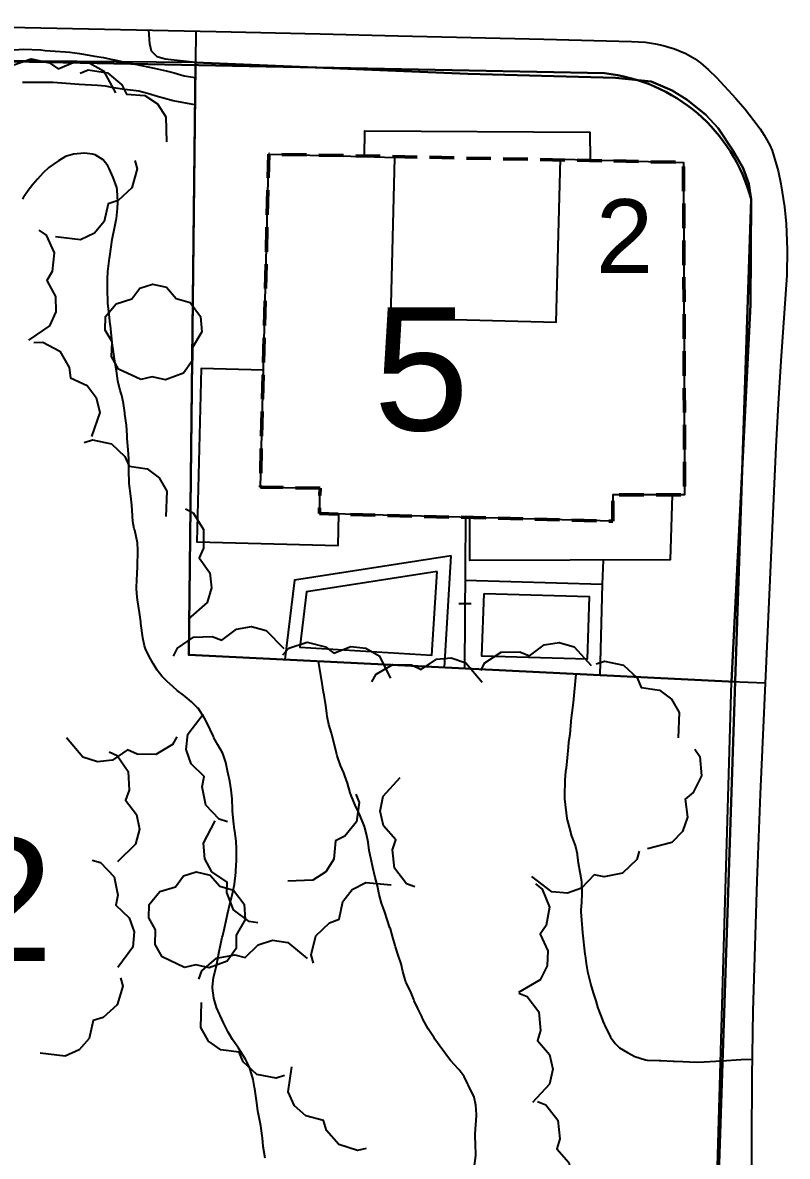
# Model space of a CAD drawing. Extents: x 483350 to 484165, y 4631134 to 4631561.
# Drawn here: x 483971.46 to 484002.54, y 4631334.36 to 4631380.44 of the extents above; entities that cross this region are included whole.
import ezdxf

# ---------------------------------------------------------------- set-up
doc = ezdxf.new("R2010")
doc.units = 0
doc.header["$MEASUREMENT"] = 0
doc.linetypes.add('DASHEDX2', pattern=[1.5, 1, -0.5])
doc.layers.add('1000_corbes', color=35, linetype='Continuous', plot=False)
doc.layers.add('1000_corbes mestres', color=37, linetype='Continuous', plot=False)
doc.layers.add("_LINIA CANVI D'ALÇADA", color=96, linetype='DASHEDX2', lineweight=50)
doc.layers.add('_POUM POLIGON', color=5, linetype='Continuous', lineweight=30)
for name, color, linetype in [('_TEXT ALÇADA', 10, 'Continuous'), ('_txt claus 1000', 255, 'Continuous'), ('edificació', 252, 'Continuous'), ('illes', 252, 'Continuous'), ('parcel.les', 252, 'Continuous'), ('voreres', 252, 'Continuous')]:
    doc.layers.add(name, color=color, linetype=linetype)
doc.layers.add('vegetació_ boscos', color=7, linetype='Continuous', true_color=0x8bb078)
doc.layers.add('vegetació_arbres', color=7, linetype='Continuous', true_color=0x8bb078)
doc.styles.add('1000SW25', font='arial.ttf', dxfattribs={"height": 2.5})
doc.styles.add('1000SW50', font='swissl.ttf', dxfattribs={"height": 5})

msp = doc.modelspace()

# ---------------------------------------------------------------- linework, layer by layer
at = {"layer": '1000_corbes', "flags": 128}
for points in [[(483970.571, 4631379.303), (483971.477, 4631379.359), (483972.203, 4631379.337), (483972.377, 4631379.315), (483972.784, 4631379.28), (483973.206, 4631379.253), (483973.382, 4631379.239), (483973.773, 4631379.189), (483974.163, 4631379.123), (483974.38, 4631379.086), (483974.74, 4631379.023), (483975.04, 4631378.963), (483975.19, 4631378.933), (483975.491, 4631378.864), (483975.84, 4631378.8), (483976.039, 4631378.761), (483976.543, 4631378.651), (483976.804, 4631378.586), (483977.294, 4631378.478), (483977.617, 4631378.4), (483978.024, 4631378.281), (483978.477, 4631378.213)], [(483970.571, 4631379.303), (483971.477, 4631379.359), (483972.203, 4631379.337), (483972.377, 4631379.315), (483972.784, 4631379.28), (483973.206, 4631379.253), (483973.382, 4631379.239), (483973.773, 4631379.189), (483974.163, 4631379.123), (483974.38, 4631379.086), (483974.74, 4631379.023), (483975.04, 4631378.963), (483975.19, 4631378.933), (483975.491, 4631378.864), (483975.84, 4631378.8), (483976.039, 4631378.761), (483976.543, 4631378.651), (483976.804, 4631378.586), (483977.294, 4631378.478), (483977.617, 4631378.4), (483978.024, 4631378.281), (483978.477, 4631378.213)], [(483978.464, 4631377.108), (483977.576, 4631377.262), (483977.188, 4631377.369), (483976.976, 4631377.428), (483976.528, 4631377.559), (483976.185, 4631377.653), (483975.971, 4631377.682), (483975.596, 4631377.726), (483975.148, 4631377.798), (483974.827, 4631377.855), (483974.506, 4631377.892), (483973.759, 4631377.93), (483972.697, 4631378.006), (483972.623, 4631378.01), (483971.604, 4631378.005), (483971.451, 4631378.015)], [(483978.464, 4631377.108), (483977.576, 4631377.262), (483977.188, 4631377.369), (483976.976, 4631377.428), (483976.528, 4631377.559), (483976.185, 4631377.653), (483975.971, 4631377.682), (483975.596, 4631377.726), (483975.148, 4631377.798), (483974.827, 4631377.855), (483974.506, 4631377.892), (483973.759, 4631377.93), (483972.697, 4631378.006), (483972.623, 4631378.01), (483971.604, 4631378.005), (483971.451, 4631378.015)], [(483975.029, 4631368.12), (483975.023, 4631368.182), (483974.982, 4631368.585), (483974.924, 4631369.04), (483974.922, 4631369.107), (483974.914, 4631369.574), (483974.913, 4631369.957), (483974.914, 4631370.018), (483974.923, 4631370.333), (483974.988, 4631370.866), (483974.999, 4631370.932), (483975.043, 4631371.234), (483975.101, 4631371.631), (483975.114, 4631371.69), (483975.197, 4631372.091), (483975.263, 4631372.427), (483975.27, 4631372.483), (483975.313, 4631372.889), (483975.331, 4631373.142), (483975.304, 4631373.653), (483975.285, 4631373.748), (483975.138, 4631374.144), (483974.976, 4631374.508), (483974.918, 4631374.617), (483974.738, 4631374.862), (483974.404, 4631375.063), (483974.304, 4631375.094), (483973.979, 4631375.131), (483973.529, 4631375.092), (483973.203, 4631374.996), (483972.917, 4631374.831), (483972.873, 4631374.803), (483972.522, 4631374.554), (483972.296, 4631374.335), (483972.071, 4631374.08), (483971.876, 4631373.857), (483971.683, 4631373.616), (483971.478, 4631373.316), (483971.448, 4631373.271)], [(483975.029, 4631368.12), (483975.023, 4631368.182), (483974.982, 4631368.585), (483974.924, 4631369.04), (483974.922, 4631369.107), (483974.914, 4631369.574), (483974.913, 4631369.957), (483974.914, 4631370.018), (483974.923, 4631370.333), (483974.988, 4631370.866), (483974.999, 4631370.932), (483975.043, 4631371.234), (483975.101, 4631371.631), (483975.114, 4631371.69), (483975.197, 4631372.091), (483975.263, 4631372.427), (483975.27, 4631372.483), (483975.313, 4631372.889), (483975.331, 4631373.142), (483975.304, 4631373.653), (483975.285, 4631373.748), (483975.138, 4631374.144), (483974.976, 4631374.508), (483974.918, 4631374.617), (483974.738, 4631374.862), (483974.404, 4631375.063), (483974.304, 4631375.094), (483973.979, 4631375.131), (483973.529, 4631375.092), (483973.203, 4631374.996), (483972.917, 4631374.831), (483972.873, 4631374.803), (483972.522, 4631374.554), (483972.296, 4631374.335), (483972.071, 4631374.08), (483971.876, 4631373.857), (483971.683, 4631373.616), (483971.478, 4631373.316), (483971.448, 4631373.271)], [(483979.792, 4631339.456), (483979.622, 4631339.789), (483979.485, 4631340.082), (483979.464, 4631340.131), (483979.339, 4631340.41), (483979.235, 4631340.789), (483979.173, 4631341.189), (483979.172, 4631341.25), (483979.221, 4631341.628), (483979.332, 4631342.098), (483979.376, 4631342.314), (483979.429, 4631342.612), (483979.572, 4631343.261), (483979.591, 4631343.33), (483979.66, 4631343.639), (483979.767, 4631344.138), (483979.782, 4631344.202), (483979.885, 4631344.612), (483979.991, 4631345.023), (483980.006, 4631345.09), (483980.072, 4631345.418), (483980.126, 4631345.897), (483980.131, 4631345.965), (483980.15, 4631346.384), (483980.148, 4631346.8), (483980.149, 4631346.861), (483980.133, 4631347.175), (483980.081, 4631347.577), (483980.072, 4631347.633), (483980.025, 4631347.982), (483979.989, 4631348.402), (483979.987, 4631348.463), (483979.972, 4631348.897), (483979.937, 4631349.253), (483979.876, 4631349.61), (483979.814, 4631349.908), (483979.792, 4631350.03), (483979.716, 4631350.365), (483979.603, 4631350.696), (483979.577, 4631350.754), (483979.39, 4631351.081), (483979.236, 4631351.373), (483979.211, 4631351.423), (483979.084, 4631351.707), (483978.937, 4631352.016), (483978.857, 4631352.175), (483978.588, 4631352.576), (483978.559, 4631352.607), (483978.32, 4631352.828), (483978.066, 4631353.045), (483977.991, 4631353.102), (483977.74, 4631353.301), (483977.57, 4631353.454), (483977.334, 4631353.667), (483977.115, 4631353.883), (483976.927, 4631354.12), (483976.763, 4631354.386), (483976.597, 4631354.683), (483976.459, 4631354.993), (483976.417, 4631355.114), (483976.345, 4631355.432), (483976.268, 4631356.021), (483976.261, 4631356.092), (483976.215, 4631356.465), (483976.128, 4631356.975), (483976.11, 4631357.105), (483976.083, 4631357.409), (483976.104, 4631357.848), (483976.115, 4631357.98), (483976.13, 4631358.397), (483976.139, 4631358.915), (483976.139, 4631358.993), (483976.13, 4631359.297), (483976.018, 4631359.809), (483975.999, 4631359.866), (483975.938, 4631360.166), (483975.913, 4631360.625), (483975.901, 4631360.835), (483975.853, 4631361.201), (483975.788, 4631361.706), (483975.785, 4631361.774), (483975.781, 4631362.203), (483975.775, 4631362.564), (483975.774, 4631362.709), (483975.755, 4631363.071), (483975.711, 4631363.533), (483975.707, 4631363.666), (483975.68, 4631364.075), (483975.614, 4631364.522), (483975.609, 4631364.586), (483975.562, 4631364.967), (483975.489, 4631365.286), (483975.43, 4631365.487), (483975.324, 4631365.886), (483975.268, 4631366.287), (483975.26, 4631366.353), (483975.211, 4631366.688), (483975.135, 4631367.155), (483975.116, 4631367.299), (483975.075, 4631367.72), (483975.029, 4631368.12)], [(483979.792, 4631339.456), (483979.622, 4631339.789), (483979.485, 4631340.082), (483979.464, 4631340.131), (483979.339, 4631340.41), (483979.235, 4631340.789), (483979.173, 4631341.189), (483979.172, 4631341.25), (483979.221, 4631341.628), (483979.332, 4631342.098), (483979.376, 4631342.314), (483979.429, 4631342.612), (483979.572, 4631343.261), (483979.591, 4631343.33), (483979.66, 4631343.639), (483979.767, 4631344.138), (483979.782, 4631344.202), (483979.885, 4631344.612), (483979.991, 4631345.023), (483980.006, 4631345.09), (483980.072, 4631345.418), (483980.126, 4631345.897), (483980.131, 4631345.965), (483980.15, 4631346.384), (483980.148, 4631346.8), (483980.149, 4631346.861), (483980.133, 4631347.175), (483980.081, 4631347.577), (483980.072, 4631347.633), (483980.025, 4631347.982), (483979.989, 4631348.402), (483979.987, 4631348.463), (483979.972, 4631348.897), (483979.937, 4631349.253), (483979.876, 4631349.61), (483979.814, 4631349.908), (483979.792, 4631350.03), (483979.716, 4631350.365), (483979.603, 4631350.696), (483979.577, 4631350.754), (483979.39, 4631351.081), (483979.236, 4631351.373), (483979.211, 4631351.423), (483979.084, 4631351.707), (483978.937, 4631352.016), (483978.857, 4631352.175), (483978.588, 4631352.576), (483978.559, 4631352.607), (483978.32, 4631352.828), (483978.066, 4631353.045), (483977.991, 4631353.102), (483977.74, 4631353.301), (483977.57, 4631353.454), (483977.334, 4631353.667), (483977.115, 4631353.883), (483976.927, 4631354.12), (483976.763, 4631354.386), (483976.597, 4631354.683), (483976.459, 4631354.993), (483976.417, 4631355.114), (483976.345, 4631355.432), (483976.268, 4631356.021), (483976.261, 4631356.092), (483976.215, 4631356.465), (483976.128, 4631356.975), (483976.11, 4631357.105), (483976.083, 4631357.409), (483976.104, 4631357.848), (483976.115, 4631357.98), (483976.13, 4631358.397), (483976.139, 4631358.915), (483976.139, 4631358.993), (483976.13, 4631359.297), (483976.018, 4631359.809), (483975.999, 4631359.866), (483975.938, 4631360.166), (483975.913, 4631360.625), (483975.901, 4631360.835), (483975.853, 4631361.201), (483975.788, 4631361.706), (483975.785, 4631361.774), (483975.781, 4631362.203), (483975.775, 4631362.564), (483975.774, 4631362.709), (483975.755, 4631363.071), (483975.711, 4631363.533), (483975.707, 4631363.666), (483975.68, 4631364.075), (483975.614, 4631364.522), (483975.609, 4631364.586), (483975.562, 4631364.967), (483975.489, 4631365.286), (483975.43, 4631365.487), (483975.324, 4631365.886), (483975.268, 4631366.287), (483975.26, 4631366.353), (483975.211, 4631366.688), (483975.135, 4631367.155), (483975.116, 4631367.299), (483975.075, 4631367.72), (483975.029, 4631368.12)], [(483986.162, 4631344.327), (483986.046, 4631344.652), (483985.954, 4631344.996), (483985.878, 4631345.35), (483985.782, 4631345.692), (483985.689, 4631346.106), (483985.627, 4631346.429), (483985.614, 4631346.481), (483985.546, 4631346.796), (483985.501, 4631347.132), (483985.429, 4631347.458), (483985.355, 4631347.764), (483985.147, 4631348.266), (483985.124, 4631348.319), (483984.977, 4631348.627), (483984.812, 4631349.033), (483984.777, 4631349.14), (483984.657, 4631349.533), (483984.556, 4631349.821), (483984.507, 4631349.943), (483984.379, 4631350.244), (483984.24, 4631350.636), (483984.21, 4631350.749), (483984.139, 4631351.092), (483984.024, 4631351.503), (483984.007, 4631351.561), (483983.909, 4631351.919), (483983.84, 4631352.236), (483983.819, 4631352.368), (483983.775, 4631352.685), (483983.711, 4631353.106), (483983.691, 4631353.224), (483983.628, 4631353.573), (483983.477, 4631354.482)], [(483986.162, 4631344.327), (483986.046, 4631344.652), (483985.954, 4631344.996), (483985.878, 4631345.35), (483985.782, 4631345.692), (483985.689, 4631346.106), (483985.627, 4631346.429), (483985.614, 4631346.481), (483985.546, 4631346.796), (483985.501, 4631347.132), (483985.429, 4631347.458), (483985.355, 4631347.764), (483985.147, 4631348.266), (483985.124, 4631348.319), (483984.977, 4631348.627), (483984.812, 4631349.033), (483984.777, 4631349.14), (483984.657, 4631349.533), (483984.556, 4631349.821), (483984.507, 4631349.943), (483984.379, 4631350.244), (483984.24, 4631350.636), (483984.21, 4631350.749), (483984.139, 4631351.092), (483984.024, 4631351.503), (483984.007, 4631351.561), (483983.909, 4631351.919), (483983.84, 4631352.236), (483983.819, 4631352.368), (483983.775, 4631352.685), (483983.711, 4631353.106), (483983.691, 4631353.224), (483983.628, 4631353.573), (483983.477, 4631354.482)], [(483993.947, 4631353.964), (483993.831, 4631352.802), (483993.776, 4631352.391), (483993.751, 4631352.19), (483993.73, 4631351.868), (483993.693, 4631351.507), (483993.648, 4631351.188), (483993.627, 4631350.991), (483993.593, 4631350.562), (483993.546, 4631350.133), (483993.524, 4631350.007), (483993.495, 4631349.649), (483993.48, 4631349.002), (483993.483, 4631348.889), (483993.572, 4631348.085), (483993.585, 4631348.034), (483993.67, 4631347.739), (483993.769, 4631347.378), (483993.806, 4631347.278), (483993.932, 4631346.949), (483993.992, 4631346.65), (483993.999, 4631346.598), (483994.042, 4631346.285), (483994.107, 4631345.906), (483994.12, 4631345.845), (483994.172, 4631345.527), (483994.186, 4631345.025), (483994.166, 4631344.677), (483994.148, 4631344.361), (483994.147, 4631344.315), (483994.211, 4631343.447), (483994.307, 4631342.571), (483994.317, 4631342.516), (483994.365, 4631342.202), (483994.415, 4631341.874), (483994.453, 4631341.714), (483994.568, 4631341.282), (483994.658, 4631340.967), (483994.755, 4631340.674), (483994.837, 4631340.385), (483994.843, 4631340.359), (483995.006, 4631339.94), (483995.037, 4631339.855), (483995.162, 4631339.578), (483995.334, 4631339.24), (483995.356, 4631339.208), (483995.544, 4631338.944), (483995.713, 4631338.77), (483996.036, 4631338.585), (483996.333, 4631338.422), (483996.769, 4631338.277), (483996.843, 4631338.27), (483997.323, 4631338.254), (483997.402, 4631338.248), (483997.898, 4631338.232), (483997.944, 4631338.231), (483998.287, 4631338.218), (483998.558, 4631338.203), (483998.875, 4631338.181), (483999.153, 4631338.2), (483999.858, 4631338.241), (484000.659, 4631338.3), (484001.107, 4631338.305)], [(483993.947, 4631353.964), (483993.831, 4631352.802), (483993.776, 4631352.391), (483993.751, 4631352.19), (483993.73, 4631351.868), (483993.693, 4631351.507), (483993.648, 4631351.188), (483993.627, 4631350.991), (483993.593, 4631350.562), (483993.546, 4631350.133), (483993.524, 4631350.007), (483993.495, 4631349.649), (483993.48, 4631349.002), (483993.483, 4631348.889), (483993.572, 4631348.085), (483993.585, 4631348.034), (483993.67, 4631347.739), (483993.769, 4631347.378), (483993.806, 4631347.278), (483993.932, 4631346.949), (483993.992, 4631346.65), (483993.999, 4631346.598), (483994.042, 4631346.285), (483994.107, 4631345.906), (483994.12, 4631345.845), (483994.172, 4631345.527), (483994.186, 4631345.025), (483994.166, 4631344.677), (483994.148, 4631344.361), (483994.147, 4631344.315), (483994.211, 4631343.447), (483994.307, 4631342.571), (483994.317, 4631342.516), (483994.365, 4631342.202), (483994.415, 4631341.874), (483994.453, 4631341.714), (483994.568, 4631341.282), (483994.658, 4631340.967), (483994.755, 4631340.674), (483994.837, 4631340.385), (483994.843, 4631340.359), (483995.006, 4631339.94), (483995.037, 4631339.855), (483995.162, 4631339.578), (483995.334, 4631339.24), (483995.356, 4631339.208), (483995.544, 4631338.944), (483995.713, 4631338.77), (483996.036, 4631338.585), (483996.333, 4631338.422), (483996.769, 4631338.277), (483996.843, 4631338.27), (483997.323, 4631338.254), (483997.402, 4631338.248), (483997.898, 4631338.232), (483997.944, 4631338.231), (483998.287, 4631338.218), (483998.558, 4631338.203), (483998.875, 4631338.181), (483999.153, 4631338.2), (483999.858, 4631338.241), (484000.659, 4631338.3), (484001.107, 4631338.305)], [(483989.811, 4631333.877), (483989.879, 4631334.398), (483989.881, 4631334.457), (483989.867, 4631334.806), (483989.845, 4631335.203), (483989.847, 4631335.271), (483989.874, 4631335.642), (483989.907, 4631335.998), (483989.908, 4631336.056), (483989.882, 4631336.44), (483989.815, 4631336.769), (483989.578, 4631337.236), (483989.54, 4631337.313), (483989.398, 4631337.6), (483989.197, 4631337.873), (483989.172, 4631337.905), (483988.867, 4631338.245), (483988.646, 4631338.519), (483988.615, 4631338.56), (483988.428, 4631338.821), (483988.213, 4631339.127), (483988.184, 4631339.169), (483987.943, 4631339.535), (483987.729, 4631339.937), (483987.681, 4631340.039), (483987.521, 4631340.366), (483987.375, 4631340.686), (483987.353, 4631340.739), (483987.217, 4631341.066), (483987.035, 4631341.444), (483987.017, 4631341.49), (483986.915, 4631341.878), (483986.84, 4631342.177), (483986.715, 4631342.541), (483986.618, 4631342.872), (483986.602, 4631342.93), (483986.51, 4631343.258), (483986.405, 4631343.602), (483986.389, 4631343.652), (483986.273, 4631343.987), (483986.182, 4631344.277), (483986.162, 4631344.327)], [(483989.811, 4631333.877), (483989.879, 4631334.398), (483989.881, 4631334.457), (483989.867, 4631334.806), (483989.845, 4631335.203), (483989.847, 4631335.271), (483989.874, 4631335.642), (483989.907, 4631335.998), (483989.908, 4631336.056), (483989.882, 4631336.44), (483989.815, 4631336.769), (483989.578, 4631337.236), (483989.54, 4631337.313), (483989.398, 4631337.6), (483989.197, 4631337.873), (483989.172, 4631337.905), (483988.867, 4631338.245), (483988.646, 4631338.519), (483988.615, 4631338.56), (483988.428, 4631338.821), (483988.213, 4631339.127), (483988.184, 4631339.169), (483987.943, 4631339.535), (483987.729, 4631339.937), (483987.681, 4631340.039), (483987.521, 4631340.366), (483987.375, 4631340.686), (483987.353, 4631340.739), (483987.217, 4631341.066), (483987.035, 4631341.444), (483987.017, 4631341.49), (483986.915, 4631341.878), (483986.84, 4631342.177), (483986.715, 4631342.541), (483986.618, 4631342.872), (483986.602, 4631342.93), (483986.51, 4631343.258), (483986.405, 4631343.602), (483986.389, 4631343.652), (483986.273, 4631343.987), (483986.182, 4631344.277), (483986.162, 4631344.327)], [(483981.311, 4631334.28), (483981.234, 4631334.759), (483981.204, 4631335.117), (483981.197, 4631335.187), (483981.146, 4631335.597), (483981.033, 4631336.135), (483981.024, 4631336.199), (483980.984, 4631336.529), (483980.892, 4631337.096), (483980.884, 4631337.159), (483980.833, 4631337.485), (483980.683, 4631337.981), (483980.658, 4631338.041), (483980.512, 4631338.312), (483980.236, 4631338.75), (483980.204, 4631338.792), (483979.985, 4631339.107), (483979.816, 4631339.41), (483979.792, 4631339.456)], [(483981.311, 4631334.28), (483981.234, 4631334.759), (483981.204, 4631335.117), (483981.197, 4631335.187), (483981.146, 4631335.597), (483981.033, 4631336.135), (483981.024, 4631336.199), (483980.984, 4631336.529), (483980.892, 4631337.096), (483980.884, 4631337.159), (483980.833, 4631337.485), (483980.683, 4631337.981), (483980.658, 4631338.041), (483980.512, 4631338.312), (483980.236, 4631338.75), (483980.204, 4631338.792), (483979.985, 4631339.107), (483979.816, 4631339.41), (483979.792, 4631339.456)]]:
    msp.add_lwpolyline(points, dxfattribs=at)
at = {"layer": '1000_corbes mestres', "flags": 128}
msp.add_lwpolyline([(483978.484, 4631378.82), (483977.25, 4631378.963), (483976.927, 4631379.05), (483976.7, 4631379.281), (483976.623, 4631379.579), (483976.588, 4631380.141)], dxfattribs=at)
msp.add_lwpolyline([(483978.484, 4631378.82), (483977.25, 4631378.963), (483976.927, 4631379.05), (483976.7, 4631379.281), (483976.623, 4631379.579), (483976.588, 4631380.141)], dxfattribs=at)
at = {"layer": "_LINIA CANVI D'ALÇADA", "flags": 128}
msp.add_lwpolyline([(483983.546, 4631361.516), (483981.12, 4631361.559), (483981.466, 4631375.099), (483998.319, 4631374.763), (483998.363, 4631361.25), (483995.444, 4631361.25), (483995.444, 4631360.173), (483983.52, 4631360.485), (483983.546, 4631361.516)], dxfattribs=at)
at = {"layer": '_POUM POLIGON'}
for p, q in [((483919.066, 4631379.881), (483995.105, 4631378.384)), ((484001.062, 4631373.274), (483999.177, 4631316.198))]:
    msp.add_line(p, q, dxfattribs=at)
at = {"layer": '_POUM POLIGON', "linetype": 'Continuous', "flags": 128}
msp.add_lwpolyline([(483978.483, 4631378.711), (483978.209, 4631354.742), (484000.414, 4631353.645)], dxfattribs=at)
at = {"layer": '_POUM POLIGON'}
msp.add_arc((483994.386, 4631371.518), 6.904, 14.7375, 84.0196, dxfattribs=at)
at = {"layer": 'edificació', "flags": 128}
for points in [[(483995.444, 4631360.173), (483983.52, 4631360.485), (483983.546, 4631361.497), (483981.12, 4631361.559), (483981.466, 4631375.099), (483985.352, 4631375.001), (483985.372, 4631376.051), (483994.516, 4631375.994), (483994.526, 4631374.86), (483998.319, 4631374.763), (483998.363, 4631361.25), (483995.444, 4631361.25), (483995.444, 4631360.173)], [(483995.444, 4631360.173), (483983.52, 4631360.485), (483983.546, 4631361.497), (483981.12, 4631361.559), (483981.466, 4631375.099), (483985.352, 4631375.001), (483985.372, 4631376.051), (483994.516, 4631375.994), (483994.526, 4631374.86), (483998.319, 4631374.763), (483998.363, 4631361.25), (483995.444, 4631361.25), (483995.444, 4631360.173)], [(483985.352, 4631375.001), (483986.577, 4631374.968), (483986.41, 4631368.438), (483993.148, 4631368.266), (483993.317, 4631374.891), (483994.526, 4631374.86)], [(483985.352, 4631375.001), (483986.577, 4631374.968), (483986.41, 4631368.438), (483993.148, 4631368.266), (483993.317, 4631374.891), (483994.526, 4631374.86)], [(483988.881, 4631358.774), (483982.506, 4631357.783), (483982.116, 4631354.549)], [(483988.881, 4631358.774), (483982.506, 4631357.783), (483982.116, 4631354.549)], [(483988.605, 4631354.228), (483988.881, 4631358.774)], [(483988.605, 4631354.228), (483988.881, 4631358.774)], [(483988.301, 4631358.132), (483983.002, 4631357.308), (483982.728, 4631355.059), (483988.087, 4631354.73), (483988.301, 4631358.132)], [(483988.301, 4631358.132), (483983.002, 4631357.308), (483982.728, 4631355.059), (483988.087, 4631354.73), (483988.301, 4631358.132)], [(483989.444, 4631357.774), (483995.014, 4631357.615), (483994.916, 4631353.916)], [(483989.444, 4631357.774), (483995.014, 4631357.615), (483994.916, 4631353.916)], [(483990.21, 4631357.234), (483994.482, 4631357.112), (483994.399, 4631354.57), (483990.127, 4631354.692), (483990.21, 4631357.234)], [(483990.21, 4631357.234), (483994.482, 4631357.112), (483994.399, 4631354.57), (483990.127, 4631354.692), (483990.21, 4631357.234)]]:
    msp.add_lwpolyline(points, dxfattribs=at)
at = {"layer": 'illes', "flags": 128}
msp.add_lwpolyline([(483999.585, 4631330.192), (484000.262, 4631353.652), (484001.046, 4631368.978), (484001.062, 4631373.274), (484000.974, 4631373.886), (484000.748, 4631374.53), (484000.333, 4631375.236), (483999.719, 4631376.149), (483999.222, 4631376.696), (483998.46, 4631377.301), (483997.863, 4631377.691), (483997.001, 4631378.048), (483995.559, 4631378.201), (483989.559, 4631378.357), (483978.484, 4631378.82), (483962.441, 4631378.957)], dxfattribs=at)
msp.add_lwpolyline([(483999.585, 4631330.192), (484000.262, 4631353.652), (484001.046, 4631368.978), (484001.062, 4631373.274), (484000.974, 4631373.886), (484000.748, 4631374.53), (484000.333, 4631375.236), (483999.719, 4631376.149), (483999.222, 4631376.696), (483998.46, 4631377.301), (483997.863, 4631377.691), (483997.001, 4631378.048), (483995.559, 4631378.201), (483989.559, 4631378.357), (483978.484, 4631378.82), (483962.441, 4631378.957)], dxfattribs=at)
at = {"layer": 'parcel.les', "flags": 128}
for points in [[(483978.209, 4631354.742), (483978.484, 4631378.82), (483989.559, 4631378.357), (483995.559, 4631378.201), (483997.001, 4631378.048), (483997.863, 4631377.691), (483998.46, 4631377.301), (483999.222, 4631376.696), (483999.719, 4631376.149), (484000.333, 4631375.236), (484000.748, 4631374.53), (484000.974, 4631373.886), (484001.062, 4631373.274), (484001.046, 4631368.978), (484000.262, 4631353.652), (483978.209, 4631354.742)], [(483978.209, 4631354.742), (483978.484, 4631378.82), (483989.559, 4631378.357), (483995.559, 4631378.201), (483997.001, 4631378.048), (483997.863, 4631377.691), (483998.46, 4631377.301), (483999.222, 4631376.696), (483999.719, 4631376.149), (484000.333, 4631375.236), (484000.748, 4631374.53), (484000.974, 4631373.886), (484001.062, 4631373.274), (484001.046, 4631368.978), (484000.262, 4631353.652), (483978.209, 4631354.742)], [(483981.242, 4631366.32), (483978.72, 4631366.385), (483978.538, 4631359.332), (483984.283, 4631359.184), (483984.316, 4631360.464)], [(483981.242, 4631366.32), (483978.72, 4631366.385), (483978.538, 4631359.332), (483984.283, 4631359.184), (483984.316, 4631360.464)], [(483997.855, 4631361.25), (483997.77, 4631358.603), (483989.632, 4631358.577), (483989.627, 4631360.325)], [(483997.855, 4631361.25), (483997.77, 4631358.603), (483989.632, 4631358.577), (483989.627, 4631360.325)], [(483989.46, 4631360.33), (483989.422, 4631354.188)], [(483989.46, 4631360.33), (483989.422, 4631354.188)], [(483989.188, 4631356.832), (483989.688, 4631356.829)], [(483989.188, 4631356.832), (483989.688, 4631356.829)]]:
    msp.add_lwpolyline(points, dxfattribs=at)
at = {"layer": 'vegetació_ boscos', "flags": 128}
for points in [[(483970.833, 4631378.436), (483971.065, 4631378.709), (483971.813, 4631378.972), (483972.555, 4631378.809), (483972.898, 4631378.559), (483973.585, 4631378.846), (483974.194, 4631378.793), (483974.741, 4631378.482), (483975.234, 4631377.586)], [(483970.833, 4631378.436), (483971.065, 4631378.709), (483971.813, 4631378.972), (483972.555, 4631378.809), (483972.898, 4631378.559), (483973.585, 4631378.846), (483974.194, 4631378.793), (483974.741, 4631378.482), (483975.234, 4631377.586)], [(483973.792, 4631378.384), (483974.123, 4631378.519), (483974.908, 4631378.407), (483975.491, 4631377.919), (483975.679, 4631377.539), (483976.421, 4631377.476), (483976.937, 4631377.148), (483977.278, 4631376.619), (483977.302, 4631375.597)], [(483973.792, 4631378.384), (483974.123, 4631378.519), (483974.908, 4631378.407), (483975.491, 4631377.919), (483975.679, 4631377.539), (483976.421, 4631377.476), (483976.937, 4631377.148), (483977.278, 4631376.619), (483977.302, 4631375.597)], [(483976.023, 4631374.843), (483976.113, 4631374.496), (483975.898, 4631373.733), (483975.337, 4631373.22), (483974.936, 4631373.083), (483974.776, 4631372.356), (483974.383, 4631371.887), (483973.814, 4631371.619), (483972.798, 4631371.73)], [(483976.023, 4631374.843), (483976.113, 4631374.496), (483975.898, 4631373.733), (483975.337, 4631373.22), (483974.936, 4631373.083), (483974.776, 4631372.356), (483974.383, 4631371.887), (483973.814, 4631371.619), (483972.798, 4631371.73)], [(483972.117, 4631372.004), (483972.411, 4631371.8), (483972.747, 4631371.082), (483972.657, 4631370.327), (483972.442, 4631369.961), (483972.795, 4631369.306), (483972.803, 4631368.694), (483972.547, 4631368.12), (483971.704, 4631367.541)], [(483972.117, 4631372.004), (483972.411, 4631371.8), (483972.747, 4631371.082), (483972.657, 4631370.327), (483972.442, 4631369.961), (483972.795, 4631369.306), (483972.803, 4631368.694), (483972.547, 4631368.12), (483971.704, 4631367.541)], [(483971.92, 4631367.445), (483972.278, 4631367.458), (483972.976, 4631367.085), (483973.357, 4631366.426), (483973.405, 4631366.005), (483974.08, 4631365.692), (483974.453, 4631365.208), (483974.593, 4631364.594), (483974.265, 4631363.625)], [(483971.92, 4631367.445), (483972.278, 4631367.458), (483972.976, 4631367.085), (483973.357, 4631366.426), (483973.405, 4631366.005), (483974.08, 4631365.692), (483974.453, 4631365.208), (483974.593, 4631364.594), (483974.265, 4631363.625)], [(483973.954, 4631363.373), (483974.294, 4631363.487), (483975.069, 4631363.326), (483975.62, 4631362.801), (483975.785, 4631362.41), (483976.521, 4631362.301), (483977.015, 4631361.941), (483977.322, 4631361.391), (483977.281, 4631360.37)], [(483973.954, 4631363.373), (483974.294, 4631363.487), (483975.069, 4631363.326), (483975.62, 4631362.801), (483975.785, 4631362.41), (483976.521, 4631362.301), (483977.015, 4631361.941), (483977.322, 4631361.391), (483977.281, 4631360.37)], [(483978.074, 4631360.68), (483978.39, 4631360.511), (483978.807, 4631359.837), (483978.805, 4631359.077), (483978.635, 4631358.689), (483979.062, 4631358.079), (483979.14, 4631357.473), (483978.953, 4631356.872), (483978.183, 4631356.199)], [(483978.074, 4631360.68), (483978.39, 4631360.511), (483978.807, 4631359.837), (483978.805, 4631359.077), (483978.635, 4631358.689), (483979.062, 4631358.079), (483979.14, 4631357.473), (483978.953, 4631356.872), (483978.183, 4631356.199)], [(483977.597, 4631354.693), (483977.752, 4631355.016), (483978.407, 4631355.461), (483979.167, 4631355.493), (483979.562, 4631355.339), (483980.153, 4631355.792), (483980.755, 4631355.897), (483981.363, 4631355.736), (483982.069, 4631354.996)], [(483977.597, 4631354.693), (483977.752, 4631355.016), (483978.407, 4631355.461), (483979.167, 4631355.493), (483979.562, 4631355.339), (483980.153, 4631355.792), (483980.755, 4631355.897), (483981.363, 4631355.736), (483982.069, 4631354.996)], [(483982.037, 4631354.745), (483982.275, 4631355.012), (483983.029, 4631355.258), (483983.767, 4631355.076), (483984.104, 4631354.818), (483984.798, 4631355.089), (483985.405, 4631355.022), (483985.944, 4631354.698), (483986.416, 4631353.79)], [(483982.037, 4631354.745), (483982.275, 4631355.012), (483983.029, 4631355.258), (483983.767, 4631355.076), (483984.104, 4631354.818), (483984.798, 4631355.089), (483985.405, 4631355.022), (483985.944, 4631354.698), (483986.416, 4631353.79)], [(483990.08, 4631354.105), (483990.242, 4631354.425), (483990.907, 4631354.856), (483991.667, 4631354.871), (483992.059, 4631354.709), (483992.659, 4631355.149), (483993.264, 4631355.241), (483993.868, 4631355.066), (483994.558, 4631354.311)], [(483990.08, 4631354.105), (483990.242, 4631354.425), (483990.907, 4631354.856), (483991.667, 4631354.871), (483992.059, 4631354.709), (483992.659, 4631355.149), (483993.264, 4631355.241), (483993.868, 4631355.066), (483994.558, 4631354.311)], [(483985.647, 4631353.643), (483985.824, 4631353.954), (483986.509, 4631354.353), (483987.269, 4631354.332), (483987.652, 4631354.151), (483988.273, 4631354.562), (483988.881, 4631354.625), (483989.477, 4631354.422), (483990.129, 4631353.634)], [(483985.647, 4631353.643), (483985.824, 4631353.954), (483986.509, 4631354.353), (483987.269, 4631354.332), (483987.652, 4631354.151), (483988.273, 4631354.562), (483988.881, 4631354.625), (483989.477, 4631354.422), (483990.129, 4631353.634)], [(483994.768, 4631354.372), (483995.107, 4631354.486), (483995.883, 4631354.326), (483996.435, 4631353.803), (483996.6, 4631353.413), (483997.337, 4631353.305), (483997.832, 4631352.946), (483998.14, 4631352.397), (483998.101, 4631351.375)], [(483994.768, 4631354.372), (483995.107, 4631354.486), (483995.883, 4631354.326), (483996.435, 4631353.803), (483996.6, 4631353.413), (483997.337, 4631353.305), (483997.832, 4631352.946), (483998.14, 4631352.397), (483998.101, 4631351.375)], [(483979.787, 4631347.957), (483979.444, 4631348.059), (483978.902, 4631348.638), (483978.753, 4631349.383), (483978.844, 4631349.798), (483978.305, 4631350.311), (483978.108, 4631350.89), (483978.173, 4631351.516), (483978.795, 4631352.328)], [(483979.787, 4631347.957), (483979.444, 4631348.059), (483978.902, 4631348.638), (483978.753, 4631349.383), (483978.844, 4631349.798), (483978.305, 4631350.311), (483978.108, 4631350.89), (483978.173, 4631351.516), (483978.795, 4631352.328)], [(483977.725, 4631351.407), (483977.551, 4631351.094), (483976.87, 4631350.688), (483976.11, 4631350.702), (483975.725, 4631350.879), (483975.108, 4631350.462), (483974.501, 4631350.393), (483973.903, 4631350.59), (483973.243, 4631351.371)], [(483977.725, 4631351.407), (483977.551, 4631351.094), (483976.87, 4631350.688), (483976.11, 4631350.702), (483975.725, 4631350.879), (483975.108, 4631350.462), (483974.501, 4631350.393), (483973.903, 4631350.59), (483973.243, 4631351.371)], [(483974.973, 4631350.801), (483975.297, 4631350.649), (483975.748, 4631349.998), (483975.786, 4631349.238), (483975.635, 4631348.842), (483976.093, 4631348.255), (483976.203, 4631347.654), (483976.047, 4631347.044), (483975.313, 4631346.332)], [(483974.973, 4631350.801), (483975.297, 4631350.649), (483975.748, 4631349.998), (483975.786, 4631349.238), (483975.635, 4631348.842), (483976.093, 4631348.255), (483976.203, 4631347.654), (483976.047, 4631347.044), (483975.313, 4631346.332)], [(483998.779, 4631350.911), (483998.985, 4631350.618), (483999.052, 4631349.828), (483998.708, 4631349.151), (483998.38, 4631348.881), (483998.486, 4631348.144), (483998.283, 4631347.568), (483997.844, 4631347.116), (483996.853, 4631346.863)], [(483998.779, 4631350.911), (483998.985, 4631350.618), (483999.052, 4631349.828), (483998.708, 4631349.151), (483998.38, 4631348.881), (483998.486, 4631348.144), (483998.283, 4631347.568), (483997.844, 4631347.116), (483996.853, 4631346.863)], [(483987.392, 4631345.308), (483987.059, 4631345.442), (483986.573, 4631346.068), (483986.493, 4631346.824), (483986.622, 4631347.228), (483986.132, 4631347.789), (483985.989, 4631348.383), (483986.111, 4631349), (483986.805, 4631349.752)], [(483987.392, 4631345.308), (483987.059, 4631345.442), (483986.573, 4631346.068), (483986.493, 4631346.824), (483986.622, 4631347.228), (483986.132, 4631347.789), (483985.989, 4631348.383), (483986.111, 4631349), (483986.805, 4631349.752)], [(483985.004, 4631349.074), (483985.141, 4631348.743), (483985.033, 4631347.958), (483984.548, 4631347.373), (483984.17, 4631347.182), (483984.111, 4631346.44), (483983.786, 4631345.922), (483983.259, 4631345.578), (483982.237, 4631345.548)], [(483985.004, 4631349.074), (483985.141, 4631348.743), (483985.033, 4631347.958), (483984.548, 4631347.373), (483984.17, 4631347.182), (483984.111, 4631346.44), (483983.786, 4631345.922), (483983.259, 4631345.578), (483982.237, 4631345.548)], [(483981.015, 4631343.855), (483980.66, 4631343.898), (483980.027, 4631344.375), (483979.753, 4631345.084), (483979.772, 4631345.508), (483979.153, 4631345.921), (483978.859, 4631346.458), (483978.817, 4631347.086), (483979.29, 4631347.992)], [(483981.015, 4631343.855), (483980.66, 4631343.898), (483980.027, 4631344.375), (483979.753, 4631345.084), (483979.772, 4631345.508), (483979.153, 4631345.921), (483978.859, 4631346.458), (483978.817, 4631347.086), (483979.29, 4631347.992)], [(483996.515, 4631346.767), (483996.416, 4631346.423), (483995.843, 4631345.875), (483995.099, 4631345.719), (483994.684, 4631345.806), (483994.176, 4631345.261), (483993.599, 4631345.059), (483992.972, 4631345.117), (483992.154, 4631345.731)], [(483996.515, 4631346.767), (483996.416, 4631346.423), (483995.843, 4631345.875), (483995.099, 4631345.719), (483994.684, 4631345.806), (483994.176, 4631345.261), (483993.599, 4631345.059), (483992.972, 4631345.117), (483992.154, 4631345.731)], [(483974.283, 4631346.395), (483974.627, 4631346.297), (483975.175, 4631345.725), (483975.333, 4631344.981), (483975.248, 4631344.566), (483975.793, 4631344.059), (483975.997, 4631343.482), (483975.939, 4631342.856), (483975.327, 4631342.037)], [(483974.283, 4631346.395), (483974.627, 4631346.297), (483975.175, 4631345.725), (483975.333, 4631344.981), (483975.248, 4631344.566), (483975.793, 4631344.059), (483975.997, 4631343.482), (483975.939, 4631342.856), (483975.327, 4631342.037)], [(483983.282, 4631342.208), (483983.183, 4631342.552), (483983.379, 4631343.32), (483983.928, 4631343.847), (483984.326, 4631343.993), (483984.468, 4631344.724), (483984.85, 4631345.202), (483985.413, 4631345.484), (483986.432, 4631345.396)], [(483983.282, 4631342.208), (483983.183, 4631342.552), (483983.379, 4631343.32), (483983.928, 4631343.847), (483984.326, 4631343.993), (483984.468, 4631344.724), (483984.85, 4631345.202), (483985.413, 4631345.484), (483986.432, 4631345.396)], [(483992.298, 4631345.442), (483992.58, 4631345.22), (483992.87, 4631344.483), (483992.733, 4631343.735), (483992.497, 4631343.383), (483992.808, 4631342.707), (483992.778, 4631342.097), (483992.487, 4631341.539), (483991.61, 4631341.013)], [(483992.298, 4631345.442), (483992.58, 4631345.22), (483992.87, 4631344.483), (483992.733, 4631343.735), (483992.497, 4631343.383), (483992.808, 4631342.707), (483992.778, 4631342.097), (483992.487, 4631341.539), (483991.61, 4631341.013)], [(483978.627, 4631341.556), (483978.741, 4631341.896), (483979.336, 4631342.418), (483980.086, 4631342.543), (483980.497, 4631342.439), (483981.028, 4631342.961), (483981.613, 4631343.139), (483982.236, 4631343.054), (483983.028, 4631342.407)], [(483978.627, 4631341.556), (483978.741, 4631341.896), (483979.336, 4631342.418), (483980.086, 4631342.543), (483980.497, 4631342.439), (483981.028, 4631342.961), (483981.613, 4631343.139), (483982.236, 4631343.054), (483983.028, 4631342.407)], [(483975.444, 4631341.621), (483975.529, 4631341.273), (483975.304, 4631340.513), (483974.736, 4631340.008), (483974.333, 4631339.876), (483974.163, 4631339.152), (483973.763, 4631338.689), (483973.19, 4631338.428), (483972.176, 4631338.554)], [(483975.444, 4631341.621), (483975.529, 4631341.273), (483975.304, 4631340.513), (483974.736, 4631340.008), (483974.333, 4631339.876), (483974.163, 4631339.152), (483973.763, 4631338.689), (483973.19, 4631338.428), (483972.176, 4631338.554)], [(483982.096, 4631337.649), (483981.758, 4631337.531), (483980.981, 4631337.683), (483980.423, 4631338.2), (483980.254, 4631338.589), (483979.517, 4631338.69), (483979.018, 4631339.044), (483978.704, 4631339.589), (483978.733, 4631340.611)], [(483982.096, 4631337.649), (483981.758, 4631337.531), (483980.981, 4631337.683), (483980.423, 4631338.2), (483980.254, 4631338.589), (483979.517, 4631338.69), (483979.018, 4631339.044), (483978.704, 4631339.589), (483978.733, 4631340.611)], [(483991.628, 4631340.994), (483991.959, 4631340.858), (483992.44, 4631340.227), (483992.512, 4631339.471), (483992.38, 4631339.068), (483992.865, 4631338.502), (483993.002, 4631337.907), (483992.874, 4631337.291), (483992.174, 4631336.546)], [(483991.628, 4631340.994), (483991.959, 4631340.858), (483992.44, 4631340.227), (483992.512, 4631339.471), (483992.38, 4631339.068), (483992.865, 4631338.502), (483993.002, 4631337.907), (483992.874, 4631337.291), (483992.174, 4631336.546)], [(483985.415, 4631334.68), (483985.066, 4631334.601), (483984.31, 4631334.837), (483983.813, 4631335.413), (483983.688, 4631335.818), (483982.966, 4631335.999), (483982.509, 4631336.406), (483982.257, 4631336.982), (483982.399, 4631337.995)], [(483985.415, 4631334.68), (483985.066, 4631334.601), (483984.31, 4631334.837), (483983.813, 4631335.413), (483983.688, 4631335.818), (483982.966, 4631335.999), (483982.509, 4631336.406), (483982.257, 4631336.982), (483982.399, 4631337.995)], [(483992.386, 4631336.584), (483992.72, 4631336.453), (483993.21, 4631335.83), (483993.294, 4631335.074), (483993.168, 4631334.669), (483993.661, 4631334.112), (483993.808, 4631333.518), (483993.69, 4631332.9), (483993.001, 4631332.144)], [(483992.386, 4631336.584), (483992.72, 4631336.453), (483993.21, 4631335.83), (483993.294, 4631335.074), (483993.168, 4631334.669), (483993.661, 4631334.112), (483993.808, 4631333.518), (483993.69, 4631332.9), (483993.001, 4631332.144)]]:
    msp.add_lwpolyline(points, dxfattribs=at)
at = {"layer": 'vegetació_arbres', "flags": 128}
for points in [[(483976.26, 4631365.934), (483975.352, 4631366.358), (483975.07, 4631366.866), (483975.092, 4631367.464), (483974.816, 4631367.944), (483974.824, 4631368.492), (483975.256, 4631369.014), (483975.896, 4631369.212), (483976.224, 4631369.652), (483976.74, 4631369.818), (483977.308, 4631369.688), (483977.7, 4631369.234), (483978.262, 4631369.068), (483978.688, 4631368.5), (483978.736, 4631367.874), (483978.36, 4631367.244), (483978.36, 4631366.708), (483977.996, 4631366.188), (483977.272, 4631365.92), (483976.718, 4631366.044), (483976.26, 4631365.934)], [(483976.26, 4631365.934), (483975.352, 4631366.358), (483975.07, 4631366.866), (483975.092, 4631367.464), (483974.816, 4631367.944), (483974.824, 4631368.492), (483975.256, 4631369.014), (483975.896, 4631369.212), (483976.224, 4631369.652), (483976.74, 4631369.818), (483977.308, 4631369.688), (483977.7, 4631369.234), (483978.262, 4631369.068), (483978.688, 4631368.5), (483978.736, 4631367.874), (483978.36, 4631367.244), (483978.36, 4631366.708), (483977.996, 4631366.188), (483977.272, 4631365.92), (483976.718, 4631366.044), (483976.26, 4631365.934)], [(483978.034, 4631342.039), (483977.126, 4631342.463), (483976.844, 4631342.971), (483976.866, 4631343.569), (483976.59, 4631344.049), (483976.598, 4631344.597), (483977.03, 4631345.119), (483977.67, 4631345.317), (483977.998, 4631345.757), (483978.514, 4631345.923), (483979.082, 4631345.793), (483979.474, 4631345.339), (483980.036, 4631345.173), (483980.462, 4631344.605), (483980.51, 4631343.979), (483980.134, 4631343.349), (483980.134, 4631342.813), (483979.77, 4631342.293), (483979.046, 4631342.025), (483978.492, 4631342.149), (483978.034, 4631342.039)], [(483978.034, 4631342.039), (483977.126, 4631342.463), (483976.844, 4631342.971), (483976.866, 4631343.569), (483976.59, 4631344.049), (483976.598, 4631344.597), (483977.03, 4631345.119), (483977.67, 4631345.317), (483977.998, 4631345.757), (483978.514, 4631345.923), (483979.082, 4631345.793), (483979.474, 4631345.339), (483980.036, 4631345.173), (483980.462, 4631344.605), (483980.51, 4631343.979), (483980.134, 4631343.349), (483980.134, 4631342.813), (483979.77, 4631342.293), (483979.046, 4631342.025), (483978.492, 4631342.149), (483978.034, 4631342.039)]]:
    msp.add_lwpolyline(points, dxfattribs=at)
at = {"layer": 'voreres', "flags": 128}
for points in [[(483962.462, 4631380.442), (483979.331, 4631380.082), (483983.55, 4631379.984), (483986.714, 4631379.91), (483989.087, 4631379.854), (483992.646, 4631379.769), (483996.205, 4631379.683), (483996.767, 4631379.647), (483997.184, 4631379.586), (483997.495, 4631379.519), (483997.957, 4631379.38), (483998.412, 4631379.19)], [(483962.462, 4631380.442), (483979.331, 4631380.082), (483983.55, 4631379.984), (483986.714, 4631379.91), (483989.087, 4631379.854), (483992.646, 4631379.769), (483996.205, 4631379.683), (483996.767, 4631379.647), (483997.184, 4631379.586), (483997.495, 4631379.519), (483997.957, 4631379.38), (483998.412, 4631379.19)], [(483978.496, 4631380.1), (483978.484, 4631378.82)], [(483978.496, 4631380.1), (483978.484, 4631378.82)], [(483998.412, 4631379.19), (483998.764, 4631378.988), (483999.003, 4631378.813), (483999.336, 4631378.522), (483999.656, 4631378.208), (484000.447, 4631377.366), (484000.818, 4631376.928), (484001.179, 4631376.47), (484001.427, 4631376.13), (484001.599, 4631375.87), (484001.823, 4631375.462), (484001.916, 4631375.245), (484001.994, 4631375.019), (484002.159, 4631374.415), (484002.276, 4631373.886), (484002.426, 4631372.959), (484002.495, 4631372.263), (484002.536, 4631371.219), (484002.511, 4631370.174), (484002.278, 4631366.689), (484002.158, 4631364.947), (484002.066, 4631363.203), (484001.437, 4631349.085), (484001.297, 4631345.555), (484001.141, 4631340.258), (484001.095, 4631337.609), (484001.076, 4631334.959), (484001.072, 4631332.556)], [(483998.412, 4631379.19), (483998.764, 4631378.988), (483999.003, 4631378.813), (483999.336, 4631378.522), (483999.656, 4631378.208), (484000.447, 4631377.366), (484000.818, 4631376.928), (484001.179, 4631376.47), (484001.427, 4631376.13), (484001.599, 4631375.87), (484001.823, 4631375.462), (484001.916, 4631375.245), (484001.994, 4631375.019), (484002.159, 4631374.415), (484002.276, 4631373.886), (484002.426, 4631372.959), (484002.495, 4631372.263), (484002.536, 4631371.219), (484002.511, 4631370.174), (484002.278, 4631366.689), (484002.158, 4631364.947), (484002.066, 4631363.203), (484001.437, 4631349.085), (484001.297, 4631345.555), (484001.141, 4631340.258), (484001.095, 4631337.609), (484001.076, 4631334.959), (484001.072, 4631332.556)], [(483995.059, 4631358.594), (483995.014, 4631357.615)], [(483995.059, 4631358.594), (483995.014, 4631357.615)], [(484001.638, 4631353.591), (484000.259, 4631353.652)], [(484001.638, 4631353.591), (484000.259, 4631353.652)]]:
    msp.add_lwpolyline(points, dxfattribs=at)

# ---------------------------------------------------------------- texts
at = {"layer": '_TEXT ALÇADA', "style": '1000SW25'}
msp.add_text('2', height=3, dxfattribs=at).set_placement((483994.756, 4631370.265))
at = {"layer": '_txt claus 1000', "style": '1000SW50'}
for s, p in [('5', (483985.718, 4631363.868)), ('4a2', (483961.059, 4631342.302))]:
    msp.add_text(s, height=5, dxfattribs=at).set_placement(p)

doc.saveas('drawing.dxf')
